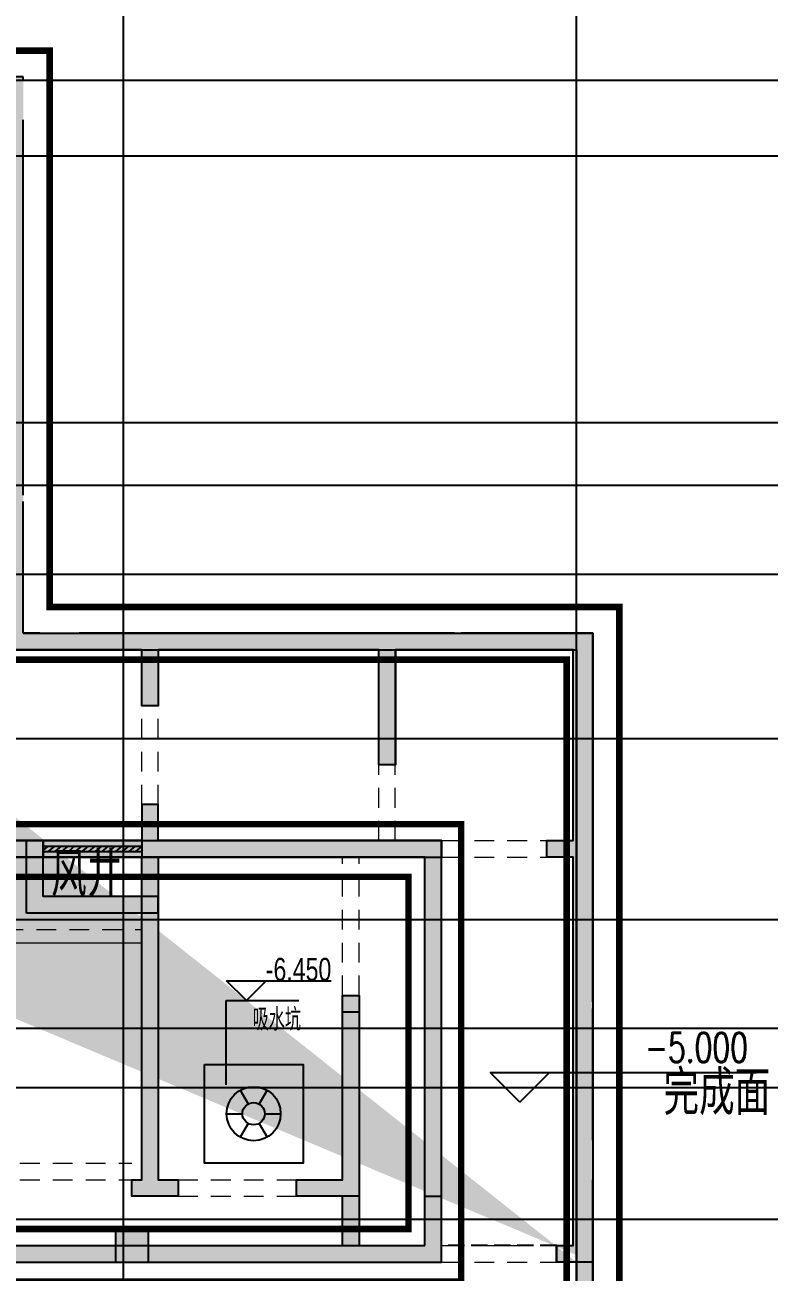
# Model space of a CAD drawing. Extents: x 369444 to 684549, y -549309 to 575337.
# Drawn here: x 605849 to 617150, y 265554 to 284497 of the extents above; entities that cross this region are included whole.
import ezdxf

# ---------------------------------------------------------------- set-up
doc = ezdxf.new("R2010")
doc.units = 0
doc.header["$LTSCALE"] = 1000
doc.header["$MEASUREMENT"] = 0
for name, pattern in [('__DASH', [0.35, 0.25, -0.1]), ('DASH', [0.35, 0.25, -0.1]), ('线型3', [500, 300, -200])]:
    doc.linetypes.add(name, pattern=pattern)
for name, color, linetype in [('00', 4, 'Continuous'), ('COLUMN', 9, 'Continuous'), ('DIM_ELEV', 3, 'Continuous'), ('DIM_LEAD', 3, 'Continuous'), ('DOTE', 1, 'Continuous'), ('HS-A-轮廓线-地下室', 3, 'DASH'), ('PUB_HATCH', 8, 'Continuous'), ('STAIR', 2, 'Continuous'), ('T-填充', 8, 'Continuous'), ('VALVE_消防', 7, 'Continuous'), ('WALL', 9, 'Continuous'), ('WINDOW', 4, 'Continuous'), ('二期轮廓线', 8, 'DASH'), ('景观场地标高', 4, 'Continuous'), ('砼墙', 151, 'Continuous'), ('车库风井', 6, 'Continuous'), ('防火分区线', 7, 'Continuous')]:
    doc.layers.add(name, color=color, linetype=linetype)
for name, color, linetype, lineweight in [('TEXT', 7, 'Continuous', 13), ('梁', 4, 'Continuous', 18), ('梁虚线', 134, '线型3', 18)]:
    doc.layers.add(name, color=color, linetype=linetype, lineweight=lineweight)
doc.styles.add('_HNSJY', font='HNSJY-07.shx', dxfattribs={"width": 0.75, "bigfont": 'HNSJY-HZ.shx'})
doc.styles.add('_HZTXT', font='txt.shx', dxfattribs={"width": 0.8, "bigfont": 'HZTXT.shx'})
doc.styles.add('_TCH_DIM', font='SIMPLEX', dxfattribs={"bigfont": 'GBCBIG'})

# ---------------------------------------------------------------- blocks, each defined once
blk = doc.blocks.new('column500')
h = blk.add_hatch(color=0)
h.dxf.hatch_style = 1
h.paths.add_polyline_path([(-216381, -381440), (-215881, -381440), (-215881, -380940), (-216381, -380940)])
at = {"color": 0}
blk.add_lwpolyline([(-216381, -381440), (-215881, -381440), (-215881, -380940), (-216381, -380940)], close=True, dxfattribs=at)
blk = doc.blocks.new('旋流防止器')
at = {"layer": 'VALVE_消防'}
for p, q in [((-68.2, 118.4), (-28.2, 49.1)), ((68.5, 118.4), (28.5, 49.1)), ((56.8, 0), (136.8, 0)), ((-136.5, 0), (-56.5, 0)), ((-28.2, -49.1), (-68.2, -118.4)), ((28.5, -49.1), (68.5, -118.4))]:
    blk.add_line(p, q, dxfattribs=at)
for radius in [136.7, 56.7]:
    blk.add_circle((0.2, 0), radius, dxfattribs=at)
blk = doc.blocks.new('$WINLIB2D$00000039')
at = {"color": 0}
for points in [[(-0.5, 0.5), (-0.5, -0.5)], [(0.5, 0.5), (-0.5, 0.5)], [(0.5, -0.5), (0.5, 0.5)], [(-0.5, 0.167), (0.5, 0.167)], [(-0.384, -0.167), (-0.448, 0.167)], [(-0.316, -0.167), (-0.38, 0.167)], [(-0.248, -0.167), (-0.312, 0.167)], [(-0.18, -0.167), (-0.244, 0.167)], [(-0.112, -0.167), (-0.176, 0.167)], [(-0.044, -0.167), (-0.108, 0.167)], [(0.024, -0.167), (-0.04, 0.167)], [(0.092, -0.167), (0.028, 0.167)], [(0.16, -0.167), (0.096, 0.167)], [(0.228, -0.167), (0.164, 0.167)], [(0.296, -0.167), (0.232, 0.167)], [(0.364, -0.167), (0.3, 0.167)], [(0.432, -0.167), (0.368, 0.167)], [(0.5, -0.167), (0.436, 0.167)], [(-0.452, -0.167), (-0.5, 0.084)], [(-0.5, -0.167), (0.5, -0.167)], [(0.5, -0.5), (-0.5, -0.5)]]:
    blk.add_lwpolyline(points, dxfattribs=at)
blk = doc.blocks.new('17#梁图')
at = {"layer": '梁', "color": 0, "lineweight": 18, "ltscale": 1}
blk.add_line((-4553860, 2806773), (-4550260, 2806773), dxfattribs=at)
at = {"layer": '梁虚线', "color": 0, "lineweight": 18, "ltscale": 0.001}
for p, q in [((-4550260, 2808873), (-4550260, 2810373)), ((-4550010, 2808873), (-4550010, 2810373)), ((-4546660, 2808323), (-4546660, 2809473)), ((-4546410, 2808323), (-4546410, 2809473)), ((-4545710, 2808323), (-4544110, 2808323)), ((-4547210, 2805973), (-4547210, 2808073)), ((-4546960, 2805973), (-4546960, 2808073)), ((-4545710, 2808073), (-4544110, 2808073)), ((-4553860, 2806973), (-4550260, 2806973)), ((-4553110, 2803423), (-4550410, 2803423)), ((-4553110, 2803173), (-4550410, 2803173)), ((-4549710, 2803173), (-4547910, 2803173)), ((-4549710, 2802923), (-4547910, 2802923)), ((-4545710, 2802173), (-4543960, 2802173)), ((-4545710, 2801923), (-4543960, 2801923))]:
    blk.add_line(p, q, dxfattribs=at)
at = {"layer": '砼墙', "color": 0, "ltscale": 1}
for p, q in [((-4552060, 2811473), (-4550010, 2811473)), ((-4550010, 2811473), (-4546410, 2811473)), ((-4546410, 2811473), (-4543410, 2811473)), ((-4543410, 2811473), (-4543410, 2808323)), ((-4550260, 2811223), (-4552310, 2811223)), ((-4550260, 2810373), (-4550260, 2811223)), ((-4546660, 2811223), (-4550010, 2811223)), ((-4550010, 2811223), (-4550010, 2810373)), ((-4546660, 2809473), (-4546660, 2811223)), ((-4543710, 2811223), (-4546410, 2811223)), ((-4546410, 2811223), (-4546410, 2809473)), ((-4543710, 2808323), (-4543710, 2811223)), ((-4550010, 2810373), (-4550260, 2810373)), ((-4546410, 2809473), (-4546660, 2809473)), ((-4550010, 2808873), (-4550260, 2808873)), ((-4550260, 2808873), (-4550260, 2808323)), ((-4550010, 2808323), (-4550010, 2808873)), ((-4550260, 2808323), (-4553860, 2808323)), ((-4545710, 2808323), (-4550010, 2808323)), ((-4544110, 2808073), (-4544110, 2808323)), ((-4544110, 2808323), (-4543710, 2808323)), ((-4550260, 2808073), (-4554160, 2808073)), ((-4545960, 2808073), (-4550010, 2808073)), ((-4545710, 2801923), (-4545710, 2808073)), ((-4543710, 2808073), (-4544110, 2808073)), ((-4543410, 2808073), (-4543410, 2801923)), ((-4550260, 2803173), (-4550260, 2807823)), ((-4550010, 2807823), (-4550010, 2803173)), ((-4545960, 2802173), (-4545960, 2807823)), ((-4543710, 2802173), (-4543710, 2807823)), ((-4547210, 2803173), (-4547210, 2805723)), ((-4547210, 2805723), (-4546960, 2805723)), ((-4546960, 2805723), (-4546960, 2803173)), ((-4550410, 2802923), (-4550410, 2803173)), ((-4550410, 2803173), (-4550260, 2803173)), ((-4550010, 2803173), (-4549710, 2803173)), ((-4549710, 2803173), (-4549710, 2802923)), ((-4547910, 2802923), (-4547910, 2803173)), ((-4547910, 2803173), (-4547210, 2803173)), ((-4546960, 2803173), (-4546960, 2802173)), ((-4550010, 2802923), (-4550410, 2802923)), ((-4549710, 2802923), (-4550010, 2802923)), ((-4547210, 2802923), (-4547910, 2802923)), ((-4547210, 2802173), (-4547210, 2802923)), ((-4577360, 2802173), (-4547210, 2802173)), ((-4546960, 2802173), (-4545960, 2802173)), ((-4543960, 2801923), (-4543960, 2802173)), ((-4543960, 2802173), (-4543710, 2802173)), ((-4577610, 2801923), (-4547210, 2801923)), ((-4547210, 2801923), (-4545710, 2801923)), ((-4543410, 2801923), (-4543960, 2801923))]:
    blk.add_line(p, q, dxfattribs=at)

msp = doc.modelspace()

# ---------------------------------------------------------------- hatches: boundary and pattern name
at = {"layer": '00', "ltscale": 6}
for points in [[(607874.4, 271857), (607624.4, 271857), (607624.4, 266957), (607474.4, 266957), (607474.4, 266707), (607874.4, 266707), (608174.4, 266707), (608174.4, 266957), (607874.4, 266957)], [(610924.4, 269757), (610674.4, 269757), (610674.4, 266957), (609974.4, 266957), (609974.4, 266707), (610674.4, 266707), (610674.4, 265957), (610924.4, 265957), (610924.4, 266957)]]:
    msp.add_hatch(color=8, dxfattribs=at).paths.add_polyline_path(points)
at = {"layer": 'PUB_HATCH', "linetype": 'ByBlock'}
for points in [[(605824.5, 275257), (605574.5, 275007), (614224.5, 275007), (614474.5, 275257)], [(614474.5, 275257), (614224.5, 275007), (614224.5, 259407), (614474.5, 259157)]]:
    msp.add_hatch(color=256, dxfattribs=at).paths.add_polyline_path(points)
at = {"layer": 'PUB_HATCH'}
for points in [[(605674.5, 272107), (605674.5, 271857), (612174.5, 271857), (612174.5, 272107)], [(605874.5, 271007), (606124.5, 271257), (606124.5, 272107), (605874.5, 272107)], [(607874.5, 271257), (606124.5, 271257), (605874.5, 271007), (607874.5, 271007)], [(611924.5, 265957), (612174.5, 265707), (612174.5, 266707), (611924.5, 266707)], [(599194.5, 265957), (599444.5, 265707), (612174.5, 265707), (611924.5, 265957)]]:
    msp.add_hatch(color=256, dxfattribs=at).paths.add_polyline_path(points)
at = {"layer": 'T-填充'}
h = msp.add_hatch(color=8, dxfattribs=at)
h.dxf.hatch_style = 1
h.paths.add_polyline_path([(600674.5, 278557), (600674.5, 279057), (600124.5, 279057), (600124.5, 278557)])
h.paths.add_polyline_path([(599974.5, 277257), (599974.5, 277007), (599974.5, 276857), (600124.5, 276857), (600374.5, 276857), (600374.5, 277257)], flags=17)
h.paths.add_polyline_path([(588424.5, 278557), (588424.5, 279007), (587974.5, 279007), (587974.5, 278557)])
h.paths.add_polyline_path([(588224.5, 277257), (587774.5, 277257), (587774.5, 276857), (588024.5, 276857), (588224.5, 276857), (588224.5, 277007)], flags=17)
h.paths.add_polyline_path([(607624.5, 275007), (605574.5, 275007), (605574.5, 278557), (605174.5, 278557), (605174.5, 278757), (605574.5, 278757), (605574.5, 283457), (603074.5, 283457), (603074.5, 281057), (602324.5, 281057), (602324.5, 281257), (602874.5, 281257), (602874.5, 283457), (600674.5, 283457), (600674.5, 281257), (601224.5, 281257), (601224.5, 281057), (600424.5, 281057), (600424.5, 283707), (602874.5, 283707), (605824.5, 283707), (605824.5, 278757), (605824.5, 275257), (607874.5, 275257), (611474.5, 275257), (614474.5, 275257), (614474.5, 272107), (614474.5, 265707), (613924.5, 265707), (613924.5, 265957), (614174.5, 265957), (614174.5, 271857), (613774.5, 271857), (613774.5, 272107), (614174.5, 272107), (614174.5, 275007), (611474.5, 275007), (611474.5, 273257), (611224.5, 273257), (611224.5, 275007), (607874.5, 275007), (607874.5, 274157), (607624.5, 274157)])
h.paths.add_polyline_path([(592274.5, 274207), (591724.5, 274207), (591724.5, 274457), (592274.5, 274457), (592674.5, 274457), (592674.5, 274207), (592524.5, 274207), (592524.5, 271307), (590774.5, 271307), (590774.5, 271557), (592274.5, 271557)], flags=17)
h.paths.add_polyline_path([(582974.5, 283657), (582574.5, 283657), (582574.5, 282107), (582324.5, 282107), (582324.5, 283907), (582974.5, 283907)])
h.paths.add_polyline_path([(598224.5, 266707), (597374.5, 266707), (596674.5, 266707), (596674.5, 266957), (597124.5, 266957), (597124.5, 270157), (597374.5, 270157), (597374.5, 266957), (598224.5, 266957)], flags=17)
h.paths.add_polyline_path([(590774.5, 266707), (589924.5, 266707), (589924.5, 266957), (590774.5, 266957), (590774.5, 270157), (591024.5, 270157), (591024.5, 266957), (591474.5, 266957), (591474.5, 266707)], flags=17)
h.paths.add_polyline_path([(596424.5, 274207), (595874.5, 274207), (595874.5, 271557), (597374.5, 271557), (597374.5, 271307), (595624.5, 271307), (595624.5, 274207), (595474.5, 274207), (595474.5, 274457), (595874.5, 274457), (596424.5, 274457)], flags=17)
h.paths.add_polyline_path([(604774.5, 266707), (603724.5, 266707), (602974.5, 266707), (602974.5, 266957), (603724.5, 266957), (603724.5, 270757), (604024.5, 270757), (604024.5, 266957), (604774.5, 266957)], flags=17)
h.paths.add_polyline_path([(600124.5, 274232), (599674.5, 274232), (599674.5, 274482), (600374.5, 274482), (600374.5, 271307), (600124.5, 271307)], flags=17)
h.paths.add_polyline_path([(588474.5, 274207), (588024.5, 274207), (588024.5, 271307), (587774.5, 271307), (587774.5, 274457), (588474.5, 274457)], flags=17)
h.paths.add_polyline_path([(584124.5, 266707), (583374.5, 266707), (583374.5, 266957), (584124.5, 266957), (584124.5, 270657), (584424.5, 270657), (584424.5, 266957), (585174.5, 266957), (585174.5, 266707)], flags=17)
h.paths.add_polyline_path([(583024.5, 278557), (582574.5, 278557), (582574.5, 277587), (582274.5, 277587), (582274.5, 278557), (582274.5, 279957), (582574.5, 279957), (582574.5, 278757), (583024.5, 278757)])
h.paths.add_polyline_path([(574224.5, 265707), (573674.5, 265707), (573674.5, 270407), (573974.5, 270407), (573974.5, 265957), (574224.5, 265957)])
h.paths.add_polyline_path([(578174.5, 266707), (577474.5, 266707), (577474.5, 265707), (576624.5, 265707), (576624.5, 265957), (577224.5, 265957), (577224.5, 266957), (577224.5, 269857), (577474.5, 269857), (577474.5, 266957), (578174.5, 266957)], flags=17)
h.paths.add_polyline_path([(600374.5, 266707), (600024.5, 266707), (600024.5, 266957), (600074.5, 266957), (600074.5, 270157), (600374.5, 270157), (600374.5, 266957), (600574.5, 266957), (600574.5, 266707)], flags=17)
h.paths.add_polyline_path([(588124.5, 266707), (587774.5, 266707), (587574.5, 266707), (587574.5, 266957), (587774.5, 266957), (587774.5, 270157), (588074.5, 270157), (588074.5, 266957), (588124.5, 266957)], flags=17)
h.paths.add_polyline_path([(574374.5, 271857), (573674.5, 271857), (573674.5, 275257), (574349.5, 275257), (574349.5, 275007), (573974.5, 275007), (573974.5, 272107), (574374.5, 272107)])
edge = h.paths.add_edge_path()
edge.add_line((588224.5, 281257), (587474.5, 281257))
edge.add_line((587474.5, 281257), (587474.5, 283657))
edge.add_line((587474.5, 283657), (585274.5, 283657))
edge.add_line((585274.5, 283657), (585274.5, 281457))
edge.add_line((585274.5, 281457), (585824.5, 281457))
edge.add_line((585824.5, 281457), (585824.5, 281257))
edge.add_line((585824.5, 281257), (585074.5, 281257))
edge.add_line((585074.5, 281257), (585074.5, 283907))
edge.add_line((585074.5, 283907), (587474.5, 283907))
edge.add_line((587474.5, 283907), (587724.5, 283907))
edge.add_line((587724.5, 283907), (587724.5, 281507))
edge.add_line((587724.5, 281507), (588224.5, 281507))
edge.add_line((588224.5, 281507), (588224.5, 281257))
edge.add_line((588224.5, 281257), (588224.5, 281157))
edge.add_line((588224.5, 281157), (587974.5, 281157))
edge.add_line((587974.5, 281157), (587974.5, 281257))
h.paths.add_polyline_path([(588224.5, 281257), (587474.5, 281257), (587474.5, 283657), (585274.5, 283657), (585274.5, 281457), (585824.5, 281457), (585824.5, 281257), (585074.5, 281257), (585074.5, 283907), (587474.5, 283907), (587724.5, 283907), (587724.5, 281507), (588224.5, 281507)], flags=17)
edge = h.paths.add_edge_path()
edge.add_line((614224.5, 262126), (614474.5, 262126))
edge.add_line((614224.5, 262126), (614224.5, 265707))
edge.add_line((614474.5, 262126), (614474.5, 265707))
edge.add_line((588024.5, 276857), (588024.5, 276107))
edge.add_line((588024.5, 276107), (584424.5, 276107))
edge.add_line((584424.5, 276107), (584424.5, 275007))
edge.add_line((584424.5, 275007), (584424.5, 272857))
edge.add_line((584424.5, 272857), (584124.5, 272857))
edge.add_line((584124.5, 272857), (584124.5, 275007))
edge.add_line((584124.5, 275007), (582574.5, 275007))
edge.add_line((582574.5, 275007), (580524.5, 275007))
edge.add_line((580524.5, 275007), (580524.5, 274157))
edge.add_line((580524.5, 274157), (580274.5, 274157))
edge.add_line((580274.5, 274157), (580274.5, 275007))
edge.add_line((580274.5, 275007), (576924.5, 275007))
edge.add_line((576924.5, 275007), (576924.5, 272107))
edge.add_line((576924.5, 272107), (580274.5, 272107))
edge.add_line((580274.5, 272107), (580274.5, 272657))
edge.add_line((580274.5, 272657), (580524.5, 272657))
edge.add_line((580524.5, 272657), (580524.5, 271857))
edge.add_line((580524.5, 271857), (580524.5, 266957))
edge.add_line((580524.5, 266957), (580674.5, 266957))
edge.add_line((580674.5, 266957), (580674.5, 266707))
edge.add_line((580674.5, 266707), (580524.5, 266707))
edge.add_line((580524.5, 266707), (580524.5, 265957))
edge.add_line((580524.5, 265957), (610674.5, 265957))
edge.add_line((610674.5, 265957), (610674.5, 266707))
edge.add_line((610674.5, 266707), (609974.5, 266707))
edge.add_line((609974.5, 266707), (609974.5, 266957))
edge.add_line((609974.5, 266957), (610674.5, 266957))
edge.add_line((610674.5, 266957), (610674.5, 269757))
edge.add_line((610674.5, 269757), (610924.5, 269757))
edge.add_line((610924.5, 269757), (610924.5, 266957))
edge.add_line((610924.5, 266957), (610924.5, 265957))
edge.add_line((610924.5, 265957), (611924.5, 265957))
edge.add_line((611924.5, 265957), (611924.5, 271857))
edge.add_line((611924.5, 271857), (607874.5, 271857))
edge.add_line((607874.5, 271857), (607874.5, 266957))
edge.add_line((607874.5, 266957), (608174.5, 266957))
edge.add_line((608174.5, 266957), (608174.5, 266707))
edge.add_line((608174.5, 266707), (607874.5, 266707))
edge.add_line((607874.5, 266707), (607474.5, 266707))
edge.add_line((607474.5, 266707), (607474.5, 266957))
edge.add_line((607474.5, 266957), (607624.5, 266957))
edge.add_line((607624.5, 266957), (607624.5, 271857))
edge.add_line((607624.5, 271857), (603724.5, 271857))
edge.add_line((603724.5, 271857), (603724.5, 276107))
edge.add_line((603724.5, 276107), (600124.5, 276107))
edge.add_line((600124.5, 276107), (600124.5, 276857))
edge.add_line((587774.5, 276857), (587774.5, 276357))
edge.add_line((587774.5, 276357), (584124.5, 276357))
edge.add_line((584124.5, 276357), (584124.5, 275257))
edge.add_line((584124.5, 275257), (582574.5, 275257))
edge.add_line((582574.5, 275257), (582574.5, 276227))
edge.add_line((582574.5, 276227), (582274.5, 276227))
edge.add_line((582274.5, 276227), (582274.5, 275257))
edge.add_line((582274.5, 275257), (580274.5, 275257))
edge.add_line((580274.5, 275257), (576674.5, 275257))
edge.add_line((576674.5, 275257), (576199.5, 275257))
edge.add_line((576199.5, 275257), (576199.5, 275007))
edge.add_line((576199.5, 275007), (576674.5, 275007))
edge.add_line((576674.5, 275007), (576674.5, 271857))
edge.add_line((576674.5, 271857), (580274.5, 271857))
edge.add_line((580274.5, 271857), (580274.5, 266957))
edge.add_line((580274.5, 266957), (579974.5, 266957))
edge.add_line((579974.5, 266957), (579974.5, 266707))
edge.add_line((579974.5, 266707), (580274.5, 266707))
edge.add_line((580274.5, 266707), (580274.5, 265707))
edge.add_line((580274.5, 265707), (610674.5, 265707))
edge.add_line((610674.5, 265707), (612174.5, 265707))
edge.add_line((612174.5, 265707), (612174.5, 272107))
edge.add_line((612174.5, 272107), (607874.5, 272107))
edge.add_line((607874.5, 272107), (607874.5, 272657))
edge.add_line((607874.5, 272657), (607624.5, 272657))
edge.add_line((607624.5, 272657), (607624.5, 272107))
edge.add_line((607624.5, 272107), (604024.5, 272107))
edge.add_line((604024.5, 272107), (604024.5, 276357))
edge.add_line((604024.5, 276357), (600374.5, 276357))
edge.add_line((600374.5, 276357), (600374.5, 276857))
edge.add_line((588224.5, 277257), (599974.5, 277257))
edge.add_line((588224.5, 277007), (599974.5, 277007))
at = {"layer": '砼墙', "ltscale": 6}
for points in [[(607874.5, 272657), (607624.5, 272657), (607624.5, 272107), (607874.5, 272107)], [(612174.5, 271857), (611924.5, 271857), (611924.5, 266707), (612174.5, 266707)], [(610924.5, 269757), (610674.5, 269757), (610674.5, 266957), (609974.5, 266957), (609974.5, 266707), (610924.5, 266707), (610924.5, 266957)]]:
    msp.add_hatch(color=8, dxfattribs=at).paths.add_polyline_path(points)

# ---------------------------------------------------------------- linework, layer by layer
at = {"layer": '00', "color": 8, "ltscale": 1}
for points in [[(607874.4, 271857), (607874.4, 266957), (608174.4, 266957), (608174.4, 266707), (607874.4, 266707), (607474.4, 266707), (607474.4, 266957), (607624.4, 266957), (607624.4, 271857)], [(610674.4, 265957), (610674.4, 266707), (609974.4, 266707), (609974.4, 266957), (610674.4, 266957), (610674.4, 269757), (610924.4, 269757), (610924.4, 266957), (610924.4, 265957)]]:
    msp.add_lwpolyline(points, dxfattribs=at)
at = {"layer": '00', "color": 8, "ltscale": 6}
for points in [[(607874.4, 271857), (607624.4, 271857)], [(610674.4, 265957), (610924.4, 265957)]]:
    msp.add_lwpolyline(points, dxfattribs=at)
at = {"layer": 'DIM_ELEV'}
for p, q in [((609211.7, 269676.8), (608911.7, 269976.8)), ((608911.7, 269976.8), (610499.3, 269976.8)), ((609211.7, 269676.8), (609511.7, 269976.8))]:
    msp.add_line(p, q, dxfattribs=at)
at = {"layer": 'DIM_LEAD'}
for p, q in [((608906.8, 268396.1), (608906.8, 269676.8)), ((608906.8, 269676.8), (610010.7, 269676.8))]:
    msp.add_line(p, q, dxfattribs=at)
at = {"layer": 'DOTE', "color": 8}
for p, q in [((607344.5, 59364.2), (607344.5, 476704.8)), ((614224.5, 59364.2), (614224.5, 476704.8))]:
    msp.add_line(p, q, dxfattribs=at)
at = {"layer": 'DOTE', "color": 8, "lineweight": -2}
for p, q in [((377844.4, 283657), (624570.9, 283657)), ((377844.4, 282507), (624570.9, 282507)), ((377844.4, 278457), (624570.9, 278457)), ((377844.4, 277507), (624570.9, 277507)), ((377844.4, 276157), (624570.9, 276157)), ((377844.4, 273657), (624570.9, 273657)), ((377844.4, 270907), (624570.9, 270907)), ((377844.4, 269257), (624570.9, 269257)), ((377844.4, 268357), (624570.9, 268357)), ((377844.4, 266357), (624570.9, 266357))]:
    msp.add_line(p, q, dxfattribs=at)
at = {"layer": 'HS-A-轮廓线-地下室', "lineweight": -2, "ltscale": 8}
msp.add_lwpolyline([(600424.5, 249357.4), (600424.5, 259157), (600424.5, 259157), (614474.5, 259157), (614474.5, 275257), (605824.5, 275257), (605824.5, 283707), (598024.5, 283707), (598024.5, 284357), (589474.5, 284357), (589474.5, 285957), (588504.5, 285957), (588504.5, 322907), (610674.5, 322907), (610674.5, 321907), (614474.5, 321907), (614474.5, 331457), (605824.5, 331457), (605824.5, 339907), (603124.5, 339907), (603124.5, 340907), (596724.5, 340907), (596724.5, 380057)], dxfattribs=at)
at = {"layer": 'STAIR'}
msp.add_lwpolyline([(608574.5, 268707), (610074.5, 268707), (610074.5, 267207), (608574.5, 267207)], close=True, dxfattribs=at)
at = {"layer": 'WALL', "linetype": 'ByBlock'}
for p, q in [((605824.5, 275257), (614474.5, 275257)), ((614474.5, 275257), (614474.5, 259157)), ((605574.5, 275007), (614224.5, 275007)), ((614224.5, 275007), (614224.5, 259407))]:
    msp.add_line(p, q, dxfattribs=at)
at = {"layer": 'WALL'}
for p, q in [((605674.5, 272107), (612174.5, 272107)), ((605874.5, 271007), (605874.5, 272107)), ((605874.5, 272107), (606124.5, 272107)), ((606124.5, 271257), (606124.5, 272107)), ((606124.5, 272107), (606124.5, 271857)), ((607624.5, 272107), (607624.5, 271857)), ((612174.5, 272107), (612174.5, 271857)), ((605674.5, 271857), (612174.5, 271857)), ((607874.5, 271257), (606124.5, 271257)), ((607874.5, 271007), (607874.5, 271257)), ((607874.5, 271007), (605874.5, 271007)), ((611924.5, 265957), (611924.5, 266707)), ((611924.5, 266707), (612174.5, 266707)), ((612174.5, 265707), (612174.5, 266707)), ((599194.5, 265957), (611924.5, 265957)), ((599444.5, 265707), (612174.5, 265707))]:
    msp.add_line(p, q, dxfattribs=at)
at = {"layer": 'WINDOW', "linetype": '__DASH', "lineweight": -2}
msp.add_lwpolyline([(613924.5, 265957), (612174.5, 265957), (612174.5, 266707)], dxfattribs=at)
at = {"layer": '二期轮廓线', "ltscale": 6}
msp.add_lwpolyline([(600424.6, 249357.4), (600424.6, 259157), (600424.6, 259157), (614474.6, 259157), (614474.6, 275257), (605824.6, 275257), (605824.6, 283707), (598024.6, 283707), (598024.6, 284357), (589474.6, 284357), (589474.6, 285957), (588504.6, 285957), (588504.6, 322907), (610674.6, 322907), (610674.6, 321907), (614474.6, 321907), (614474.6, 331457), (605824.6, 331457), (605824.6, 339907), (603124.6, 339907), (603124.6, 340907), (596724.6, 340907), (596724.6, 380057)], dxfattribs=at)
at = {"layer": '景观场地标高'}
for p, q in [((613363.4, 268134.1), (612913.4, 268584.1)), ((612913.4, 268584.1), (616957.9, 268584.1)), ((613363.4, 268134.1), (613813.4, 268584.1))]:
    msp.add_line(p, q, dxfattribs=at)
at = {"layer": '砼墙', "color": 8, "ltscale": 1}
for points in [[(611924.5, 266707), (611924.5, 271857), (607874.5, 271857), (607874.5, 266957), (608174.5, 266957), (608174.5, 266707), (607874.5, 266707), (607474.5, 266707), (607474.5, 266957), (607624.5, 266957), (607624.5, 271857), (603724.5, 271857), (603724.5, 276107), (600124.5, 276107), (600124.5, 276857)], [(612174.5, 266707), (612174.5, 272107), (607874.5, 272107), (607874.5, 272657), (607624.5, 272657), (607624.5, 272107), (604024.5, 272107), (604024.5, 276357), (600374.5, 276357), (600374.5, 276857)], [(605824.5, 275257), (607874.5, 275257), (611474.5, 275257), (614474.5, 275257), (614474.5, 272107), (614474.5, 265707), (613924.5, 265707), (613924.5, 265957), (614174.5, 265957), (614174.5, 271857), (613774.5, 271857), (613774.5, 272107), (614174.5, 272107), (614174.5, 275007), (611474.5, 275007), (611474.5, 273257), (611224.5, 273257), (611224.5, 275007), (607874.5, 275007), (607874.5, 274157), (607624.5, 274157), (607624.5, 275007), (605574.5, 275007)]]:
    msp.add_lwpolyline(points, dxfattribs=at)
at = {"layer": '砼墙', "color": 8, "ltscale": 6}
for points in [[(607624.5, 272107), (607874.5, 272107)], [(611924.5, 271857), (612174.5, 271857)], [(611924.5, 266707), (612174.5, 266707)]]:
    msp.add_lwpolyline(points, dxfattribs=at)
at = {"layer": '砼墙', "color": 8, "ltscale": 1}
msp.add_lwpolyline([(610924.5, 266707), (609974.5, 266707), (609974.5, 266957), (610674.5, 266957), (610674.5, 269757), (610924.5, 269757), (610924.5, 266957), (610924.5, 266707)], close=True, dxfattribs=at)
at = {"layer": '车库风井', "linetype": 'DASH', "const_width": 10}
msp.add_lwpolyline([(607624.5, 271857), (606124.5, 271857), (606124.5, 271257), (607624.5, 271257), (607624.5, 271857)], dxfattribs=at)
at = {"layer": '防火分区线', "color": 3, "linetype": 'DASH', "ltscale": 8, "const_width": 100}
for points in [[(560274.5, 284157), (587974.5, 284157), (587974.5, 281757), (589174.5, 281757), (589174.5, 283157), (593174.5, 283157), (593174.5, 279057), (597474.5, 279057), (597474.5, 284107), (606224.5, 284107), (606224.5, 275657), (614874.5, 275657), (614874.5, 258757), (600824.5, 258757), (600824.5, 248957.4)], [(561074.5, 283357), (587174.5, 283357), (587174.5, 280957), (589974.5, 280957), (589974.5, 282357), (592374.5, 282357), (592374.5, 278257), (598274.5, 278257), (598274.5, 283307), (605424.5, 283307), (605424.5, 274857), (614074.5, 274857), (614074.5, 259557), (600024.5, 259557), (600024.5, 249757.4)]]:
    msp.add_lwpolyline(points, dxfattribs=at)
for points in [[(604274.5, 272357), (604274.5, 276657), (600674.5, 276657), (600674.5, 277557), (587474.5, 277557), (587474.5, 276657), (583874.5, 276657), (583874.5, 275557), (576224.5, 275557), (576224.5, 271557), (579974.5, 271557), (579974.5, 265407), (599694.5, 265407), (599694.5, 265407), (612474.5, 265407), (612474.5, 272357)], [(603474.5, 271557), (603474.5, 275857), (599874.5, 275857), (599874.5, 276757), (588274.5, 276757), (588274.5, 275857), (584674.5, 275857), (584674.5, 274757), (577024.5, 274757), (577024.5, 272357), (580774.5, 272357), (580774.5, 266207), (598894.5, 266207), (598894.5, 266207), (611674.5, 266207), (611674.5, 271557)]]:
    msp.add_lwpolyline(points, close=True, dxfattribs=at)

# ---------------------------------------------------------------- block references
at = {"color": 8}
msp.add_blockref('17#梁图', (5157884.1, -2536216.1), dxfattribs=at)
at = {"layer": 'COLUMN', "color": 8, "rotation": 270}
msp.add_blockref('column500', (988664.4, 49826.1), dxfattribs=at)
at = {"layer": 'VALVE_消防', "xscale": 3, "yscale": 3, "zscale": 3}
msp.add_blockref('旋流防止器', (609321.9, 267960), dxfattribs=at)
at = {"layer": 'WINDOW', "xscale": -1500, "yscale": 250, "zscale": -1500, "rotation": 180}
msp.add_blockref('$WINLIB2D$00000039', (606874.5, 271982), dxfattribs=at)

# ---------------------------------------------------------------- texts
at = {"layer": 'DIM_ELEV', "color": 7, "style": '_HNSJY', "width": 0.75}
msp.add_text('-6.450', height=350, dxfattribs=at).set_placement((609506.8, 269976.8))
at = {"layer": 'DIM_LEAD', "color": 7, "style": '_TCH_DIM'}
msp.add_text('吸水坑', height=337.59, dxfattribs=at).set_placement((609310.7, 269221.8))
at = {"layer": 'TEXT', "color": 2, "style": '_HZTXT', "width": 0.8}
msp.add_text('风井', height=675, dxfattribs=at).set_placement((606246.4, 271257))
at = {"layer": 'TEXT', "color": 4, "style": '_HZTXT', "width": 0.8}
msp.add_text('完成面', height=675, dxfattribs=at).set_placement((615547.5, 267941.1))
at = {"layer": '景观场地标高', "color": 7, "style": '_TCH_DIM', "width": 0.705882}
msp.add_text('-5.000', height=446.25, dxfattribs=at).set_placement((615262.9, 268741.6))

doc.saveas('drawing.dxf')
